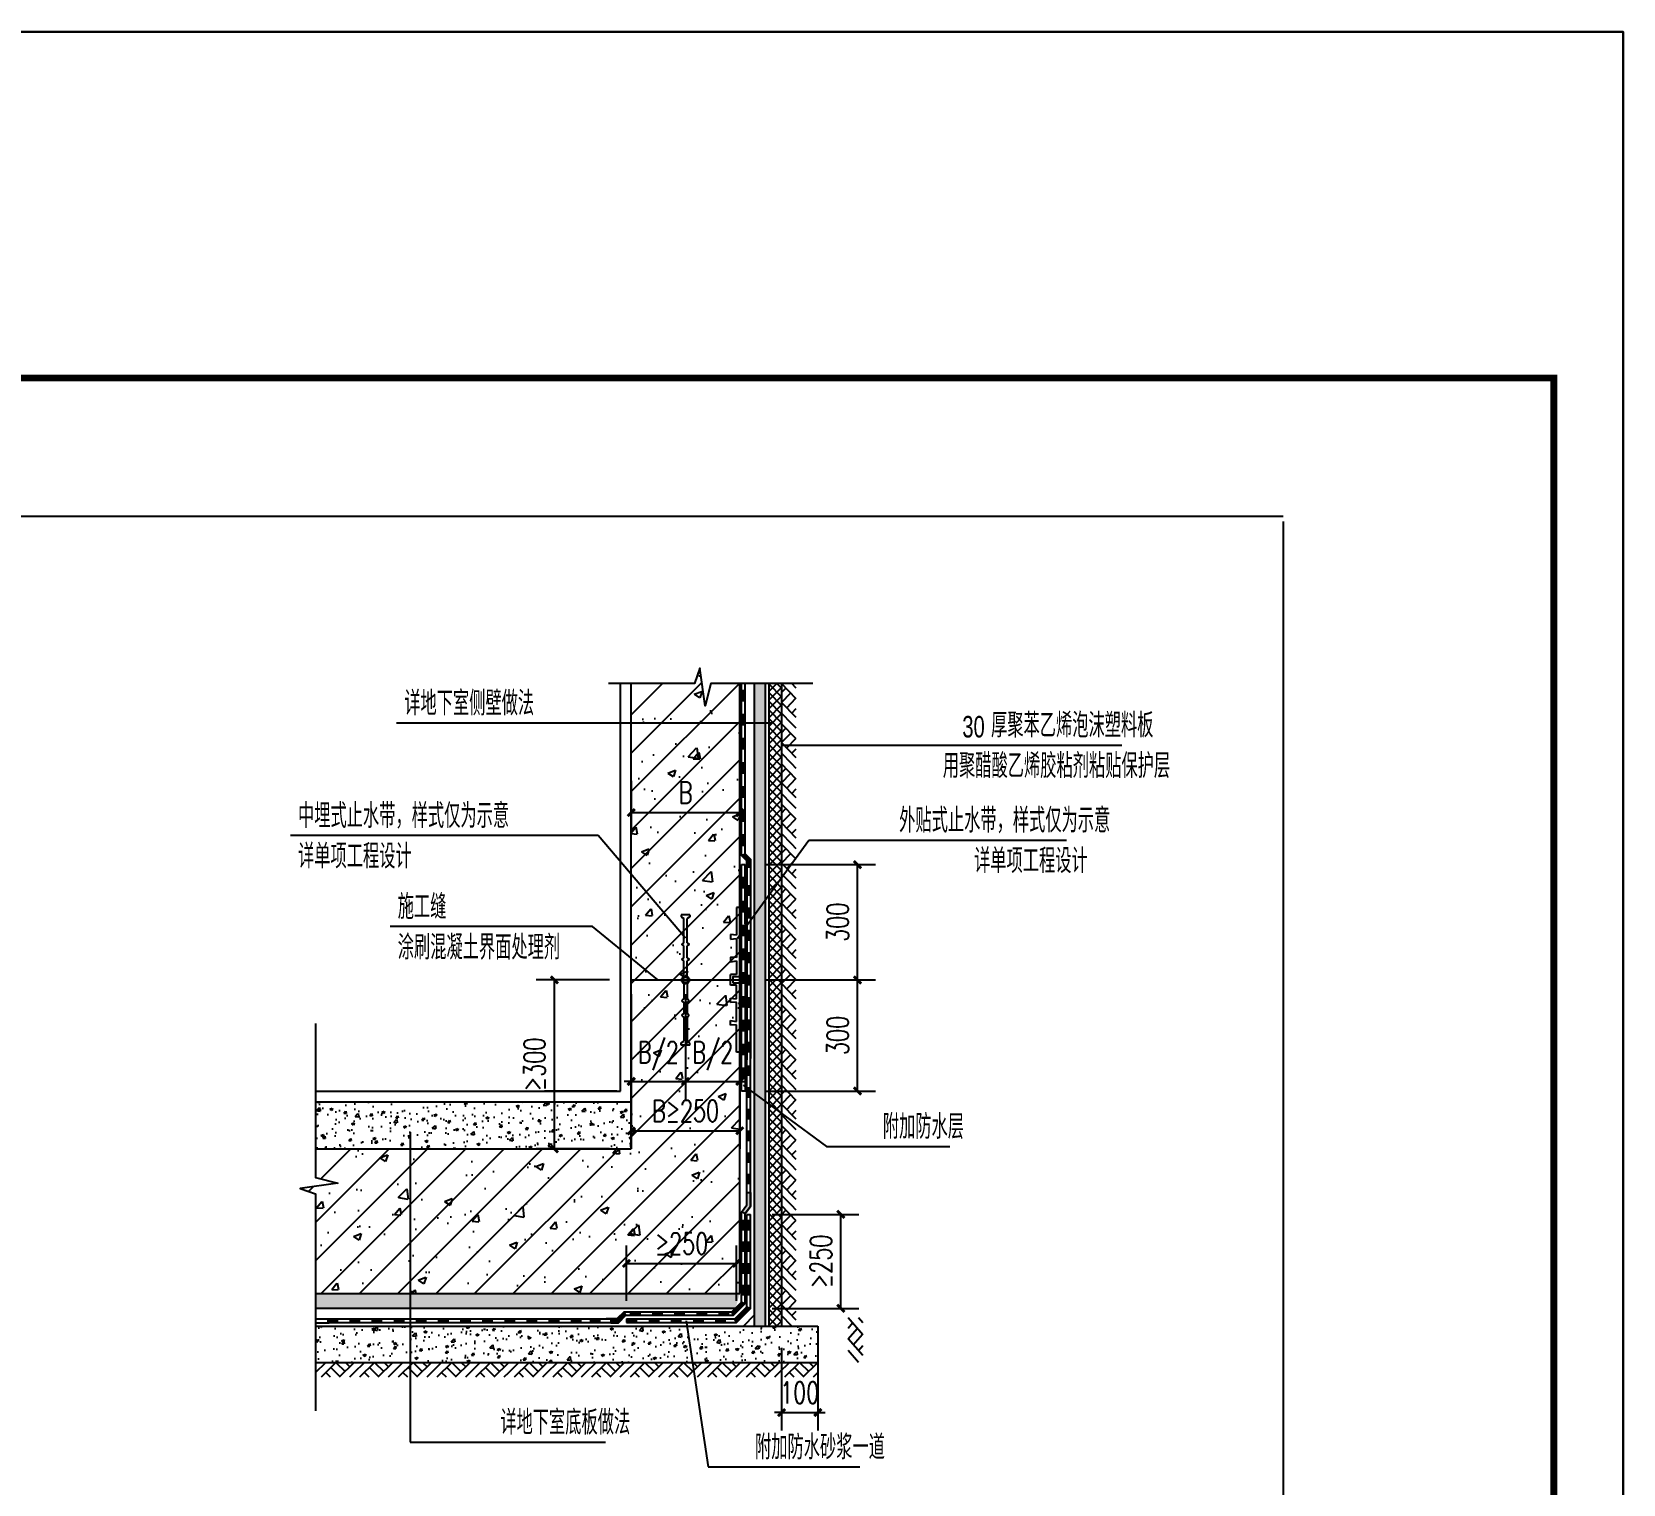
# Model space of a CAD drawing. Header units: millimetres. Extents: x 1742399 to 4898386, y 2481636 to 5226310.
# Drawn here: x 2177486 to 2188983, y 2745893 to 2756384 of the extents above; entities that cross this region are included whole.
import ezdxf

# ---------------------------------------------------------------- set-up
doc = ezdxf.new("R2010")
doc.units = ezdxf.units.MM
doc.header["$LTSCALE"] = 1000
for name, color, linetype in [('6-消防-消防车道、扑救场', 12, 'Continuous'), ('A-detl-FINISH', 9, 'Continuous'), ('A-detl-H', 9, 'Continuous'), ('A-detl-MEDM', 50, 'Continuous'), ('A-detl-water-DASH', 210, 'Continuous'), ('A-detl-XH', 8, 'Continuous'), ('A-dims-20', 140, 'Continuous'), ('A-Dims-SYMB', 3, 'Continuous'), ('Ax-B-D01～D02-A$0$A-Anno-Dims', 3, 'Continuous'), ('Ax-B-D01～D02-A$0$Ax-B-D01-20$0$A-Anno-Note', 241, 'Continuous'), ('PUB_DIM', 3, 'Continuous'), ('PUB_TITLE', 4, 'Continuous'), ('WALL', 4, 'Continuous'), ('注意事项', 2, 'Continuous')]:
    doc.layers.add(name, color=color, linetype=linetype)
doc.styles.add('_TCH_DIM_T3', font='SIMPLEX', dxfattribs={"width": 0.705882, "bigfont": 'GBCBIG'})
doc.styles.add('Ax-B-D01～D02-A$0$Ax-B-D01-20$0$_TCH_DIM', font='JZFZ_ENA', dxfattribs={"width": 0.7, "bigfont": 'JZFZ_CNB'})
doc.dimstyles.new('_TCH_ARCH&&20', dxfattribs={"dimtxt": 59.5, "dimasz": 20, "dimexe": 50, "dimexo": 60, "dimgap": 20, "dimtad": 1, "dimdec": 0, "dimzin": 0, "dimdsep": 46, "dimtxsty": '_TCH_DIM_T3', "dimblk": 'ARCHTICK', "dimcen": 0.09, "dimclrt": 7, "dimazin": 2, "dimtfac": 1, "dimtdec": 0, "dimtix": 1, "dimtmove": 2, "dimatfit": 3, "dimfxl": 1, "dimtolj": 1, "dimtzin": 0, "dimarcsym": 0})

# ---------------------------------------------------------------- blocks, each defined once
blk = doc.blocks.new('$LinePat$防水层2')
at = {"color": 0}
blk.add_line((0, 0), (600, 0), dxfattribs=at)
blk.add_solid([(150, 0), (450, 0), (150, -100), (450, -100)], dxfattribs=at)
blk = doc.blocks.new('ddfhgw')
at = {"layer": 'A-detl-MEDM'}
for p, q in [((-313.8, 18.8), (-313.8, -7.7)), ((-313.8, 18.8), (-307.5, 18.8)), ((-307.5, 18.8), (-301.9, 11.1)), ((-307.5, -7.7), (-301.9, 0)), ((-227.6, 11.1), (-301.9, 11.1)), ((-227.7, 0), (-301.9, 0)), ((-182, 11.1), (-218.3, 11.1)), ((-182, 0), (-218.3, 0)), ((-124.2, 11.1), (-172.7, 11.1)), ((-103.8, 0), (-55, 0)), ((-103.5, 11.1), (-55, 11.1)), ((-45.7, 11.1), (-9.4, 11.1)), ((-45.6, 0), (-9.4, 0)), ((-0.1, 11.1), (74.2, 11.1)), ((0, 0), (74.2, 0)), ((79.8, 18.8), (74.2, 11.1)), ((79.8, -7.7), (74.2, 0)), ((86.2, 18.8), (79.8, 18.8)), ((86.2, 18.8), (86.2, -7.7)), ((-313.8, -7.7), (-307.5, -7.7)), ((-123.9, 0), (-172.6, 0)), ((86.2, -7.7), (79.8, -7.7))]:
    blk.add_line(p, q, dxfattribs=at)
for radius in [12, 8.31]:
    blk.add_circle((-113.8, 5.5), radius, dxfattribs=at)
at = {"layer": 'A-detl-MEDM', "extrusion": (0, 0, -1)}
for centre, start_param, end_param in [((-223, 5.5), 2.100404, 4.182781), ((-223, 5.5), -1.022559, 1.022559), ((-177.3, 5.5), -1.022559, 1.022559), ((-177.3, 5.5), 2.100404, 4.182781)]:
    blk.add_ellipse(centre, major_axis=(0, 10.8), ratio=0.505195, start_param=start_param, end_param=end_param, dxfattribs=at)
at = {"layer": 'A-detl-MEDM'}
for centre, start_param, end_param in [((-50.3, 5.5), -1.022559, 1.022559), ((-50.3, 5.5), 2.100404, 4.182781), ((-4.7, 5.5), -1.022559, 1.022559), ((-4.7, 5.5), 2.100404, 4.182781)]:
    blk.add_ellipse(centre, major_axis=(0, 10.8), ratio=0.505195, start_param=start_param, end_param=end_param, dxfattribs=at)
blk = doc.blocks.new('fsf')
at = {"layer": 'A-detl-MEDM'}
for p, q in [((-8.7, 233.7), (0.7, 233.7)), ((-8.7, -166.3), (-8.7, 233.7)), ((0.7, 233.7), (0.7, 157.7)), ((0.4, 148.3), (0.4, 95.3)), ((17.2, 146.1), (0.4, 148.3)), ((0.7, 157.7), (17.2, 158.8)), ((17.2, 158.8), (17.2, 146.1)), ((0.4, 95.3), (16.8, 96.4)), ((16.8, 96.4), (16.8, 83.8)), ((16.8, 83.8), (0, 86)), ((0, 86), (0, 48.7)), ((0, 48.7), (16.5, 48.7)), ((16.5, 18.7), (16.5, 48.7)), ((0, -19.1), (0, 18.7)), ((0, 18.7), (16.5, 18.7)), ((0, -18.7), (0, 18.7)), ((16.8, -16.4), (0, -18.7)), ((0.4, -81), (0.4, -28)), ((0.4, -28), (16.8, -29.1)), ((16.8, -29.1), (16.8, -16.4)), ((17.2, -78.8), (0.4, -81)), ((17.2, -91.5), (17.2, -78.8)), ((0.7, -166.3), (0.7, -90.4)), ((0.7, -90.4), (17.2, -91.5)), ((-8.7, -166.3), (0.7, -166.3))]:
    blk.add_line(p, q, dxfattribs=at)
blk.add_lwpolyline([(9.4, 24.3), (9.4, 43.1), (-8.7, 43.1), (-8.7, 24.3)], close=True, dxfattribs=at)
blk = doc.blocks.new('_ArchTick')
at = {"color": 0, "linetype": 'ByBlock', "const_width": 0.4}
blk.add_lwpolyline([(-0.5, -0.5), (0.5, 0.5)], dxfattribs=at)
blk = doc.blocks.new('*D34')
at = {"layer": 'Defpoints', "color": 0, "transparency": 16777216}
for p in [(1121376.2, -671586.8), (1121476.2, -671586.8), (1121476.2, -671825.5)]:
    blk.add_point(p, dxfattribs=at)
at = {"layer": 'PUB_DIM', "color": 0, "lineweight": -2, "transparency": 16777216}
for p, q in [((1121376.2, -671646.8), (1121376.2, -671875.5)), ((1121476.2, -671646.8), (1121476.2, -671875.5)), ((1121376.2, -671825.5), (1121356.2, -671825.5)), ((1121376.2, -671825.5), (1121476.2, -671825.5)), ((1121476.2, -671825.5), (1121496.2, -671825.5))]:
    blk.add_line(p, q, dxfattribs=at)
at = {"layer": 'PUB_DIM', "color": 0, "lineweight": -2, "transparency": 16777216, "xscale": 20, "yscale": 20, "zscale": 20}
blk.add_blockref('_ArchTick', (1121376.2, -671825.5), dxfattribs=at)
at = {"layer": 'PUB_DIM', "color": 0, "lineweight": -2, "transparency": 16777216, "xscale": 20, "yscale": 20, "zscale": 20, "rotation": 180}
blk.add_blockref('_ArchTick', (1121476.2, -671825.5), dxfattribs=at)
at = {"layer": 'PUB_DIM', "color": 7, "transparency": 16777216, "insert": (1121426.2, -671770.5), "char_height": 59.5, "attachment_point": 5, "style": '_TCH_DIM_T3'}
blk.add_mtext('\\A1;100', dxfattribs=at)
blk = doc.blocks.new('*D35')
at = {"layer": 'Defpoints', "color": 0, "transparency": 16777216}
for p in [(1120748, -670629.7), (1120960.5, -670629.7), (1120960.5, -671096.8)]:
    blk.add_point(p, dxfattribs=at)
at = {"layer": 'PUB_DIM', "color": 0, "lineweight": -2, "transparency": 16777216}
for p, q in [((1120900.5, -670629.7), (1120698, -670629.7)), ((1120748, -671096.8), (1120748, -670629.7)), ((1120900.5, -671096.8), (1120698, -671096.8))]:
    blk.add_line(p, q, dxfattribs=at)
at = {"layer": 'PUB_DIM', "color": 0, "lineweight": -2, "transparency": 16777216, "xscale": 20, "yscale": 20, "zscale": 20}
for p, rotation in [((1120748, -670629.7), 90), ((1120748, -671096.8), 270)]:
    blk.add_blockref('_ArchTick', p, dxfattribs=dict(at, rotation=rotation))
at = {"layer": 'PUB_DIM', "color": 7, "transparency": 16777216, "insert": (1120693, -670863.2), "char_height": 59.5, "attachment_point": 5, "rotation": 90, "style": '_TCH_DIM_T3'}
blk.add_mtext('\\A1;≥300', dxfattribs=at)
blk = doc.blocks.new('*D36')
at = {"layer": 'Defpoints', "color": 0, "transparency": 16777216}
for p in [(1121290.5, -671277.7), (1121539.9, -671277.7), (1121290.5, -671537.7)]:
    blk.add_point(p, dxfattribs=at)
at = {"layer": 'PUB_DIM', "color": 0, "lineweight": -2, "transparency": 16777216}
for p, q in [((1121350.5, -671277.7), (1121589.9, -671277.7)), ((1121539.9, -671537.7), (1121539.9, -671277.7)), ((1121350.5, -671537.7), (1121589.9, -671537.7))]:
    blk.add_line(p, q, dxfattribs=at)
at = {"layer": 'PUB_DIM', "color": 0, "lineweight": -2, "transparency": 16777216, "xscale": 20, "yscale": 20, "zscale": 20}
for p, rotation in [((1121539.9, -671277.7), 90), ((1121539.9, -671537.7), 270)]:
    blk.add_blockref('_ArchTick', p, dxfattribs=dict(at, rotation=rotation))
at = {"layer": 'PUB_DIM', "color": 7, "transparency": 16777216, "insert": (1121484.9, -671407.7), "char_height": 59.5, "attachment_point": 5, "rotation": 90, "style": '_TCH_DIM_T3'}
blk.add_mtext('\\A1;≥250', dxfattribs=at)
blk = doc.blocks.new('*D37')
at = {"layer": 'Defpoints', "color": 0, "transparency": 16777216}
for p in [(1121251.3, -671413.5), (1120947.2, -671576.8), (1121251.3, -671576.8)]:
    blk.add_point(p, dxfattribs=at)
at = {"layer": 'PUB_DIM', "color": 0, "lineweight": -2, "transparency": 16777216}
for p, q in [((1120947.2, -671516.8), (1120947.2, -671363.5)), ((1121251.3, -671516.8), (1121251.3, -671363.5)), ((1120947.2, -671413.5), (1121251.3, -671413.5))]:
    blk.add_line(p, q, dxfattribs=at)
at = {"layer": 'PUB_DIM', "color": 0, "lineweight": -2, "transparency": 16777216, "xscale": 20, "yscale": 20, "zscale": 20, "rotation": 180}
blk.add_blockref('_ArchTick', (1120947.2, -671413.5), dxfattribs=at)
at = {"layer": 'PUB_DIM', "color": 0, "lineweight": -2, "transparency": 16777216, "xscale": 20, "yscale": 20, "zscale": 20}
blk.add_blockref('_ArchTick', (1121251.3, -671413.5), dxfattribs=at)
at = {"layer": 'PUB_DIM', "color": 7, "transparency": 16777216, "insert": (1121099.3, -671358.5), "char_height": 59.5, "attachment_point": 5, "style": '_TCH_DIM_T3'}
blk.add_mtext('\\A1;≥250', dxfattribs=at)
blk = doc.blocks.new('*D38')
at = {"layer": 'Defpoints', "color": 0, "transparency": 16777216}
for p in [(1121270.5, -670311), (1121586.1, -670311), (1121270.5, -670629.7)]:
    blk.add_point(p, dxfattribs=at)
at = {"layer": 'PUB_DIM', "color": 0, "lineweight": -2, "transparency": 16777216}
for p, q in [((1121330.5, -670311), (1121636.1, -670311)), ((1121586.1, -670629.7), (1121586.1, -670311)), ((1121330.5, -670629.7), (1121636.1, -670629.7))]:
    blk.add_line(p, q, dxfattribs=at)
at = {"layer": 'PUB_DIM', "color": 0, "lineweight": -2, "transparency": 16777216, "xscale": 20, "yscale": 20, "zscale": 20}
for p, rotation in [((1121586.1, -670311), 90), ((1121586.1, -670629.7), 270)]:
    blk.add_blockref('_ArchTick', p, dxfattribs=dict(at, rotation=rotation))
at = {"layer": 'PUB_DIM', "color": 7, "transparency": 16777216, "insert": (1121531.1, -670470.3), "char_height": 59.5, "attachment_point": 5, "rotation": 90, "style": '_TCH_DIM_T3'}
blk.add_mtext('\\A1;300', dxfattribs=at)
blk = doc.blocks.new('*D39')
at = {"layer": 'Defpoints', "color": 0, "transparency": 16777216}
for p in [(1121270.5, -670629.7), (1121586.1, -670629.7), (1121270.5, -670936.8)]:
    blk.add_point(p, dxfattribs=at)
at = {"layer": 'PUB_DIM', "color": 0, "lineweight": -2, "transparency": 16777216}
for p, q in [((1121330.5, -670629.7), (1121636.1, -670629.7)), ((1121586.1, -670936.8), (1121586.1, -670629.7)), ((1121330.5, -670936.8), (1121636.1, -670936.8))]:
    blk.add_line(p, q, dxfattribs=at)
at = {"layer": 'PUB_DIM', "color": 0, "lineweight": -2, "transparency": 16777216, "xscale": 20, "yscale": 20, "zscale": 20}
for p, rotation in [((1121586.1, -670629.7), 90), ((1121586.1, -670936.8), 270)]:
    blk.add_blockref('_ArchTick', p, dxfattribs=dict(at, rotation=rotation))
at = {"layer": 'PUB_DIM', "color": 7, "transparency": 16777216, "insert": (1121531.1, -670783.2), "char_height": 59.5, "attachment_point": 5, "rotation": 90, "style": '_TCH_DIM_T3'}
blk.add_mtext('\\A1;300', dxfattribs=at)
blk = doc.blocks.new('$LinePat$素土夯实')
at = {"color": 0}
for p, q in [((0, -210), (210, 0)), ((120, -300), (420, 0)), ((420, 0), (608, -188)), ((495, -300), (795, 0)), ((615, 0), (705, -90)), ((210, -210), (300, -300)), ((315, -105), (502, -293)), ((705, -300), (795, -210))]:
    blk.add_line(p, q, dxfattribs=at)
blk = doc.blocks.new('*D40')
at = {"layer": 'Defpoints', "color": 0, "transparency": 16777216}
for p in [(1120960.5, -670725.9), (1121260.5, -670725.9), (1121260.5, -671046.8)]:
    blk.add_point(p, dxfattribs=at)
at = {"layer": 'PUB_DIM', "color": 0, "lineweight": -2, "transparency": 16777216}
for p, q in [((1120960.5, -670785.9), (1120960.5, -671096.8)), ((1121260.5, -670785.9), (1121260.5, -671096.8)), ((1120960.5, -671046.8), (1121260.5, -671046.8))]:
    blk.add_line(p, q, dxfattribs=at)
at = {"layer": 'PUB_DIM', "color": 0, "lineweight": -2, "transparency": 16777216, "xscale": 20, "yscale": 20, "zscale": 20, "rotation": 180}
blk.add_blockref('_ArchTick', (1120960.5, -671046.8), dxfattribs=at)
at = {"layer": 'PUB_DIM', "color": 0, "lineweight": -2, "transparency": 16777216, "xscale": 20, "yscale": 20, "zscale": 20}
blk.add_blockref('_ArchTick', (1121260.5, -671046.8), dxfattribs=at)
at = {"layer": 'PUB_DIM', "color": 7, "transparency": 16777216, "insert": (1121110.5, -670991.8), "char_height": 59.5, "attachment_point": 5, "style": '_TCH_DIM_T3'}
blk.add_mtext('\\A1;B≥250', dxfattribs=at)
blk = doc.blocks.new('*D41')
at = {"layer": 'Defpoints', "color": 0, "transparency": 16777216}
for p in [(1120960.5, -670608.8), (1121110.5, -670608.8), (1121110.5, -670910.4)]:
    blk.add_point(p, dxfattribs=at)
at = {"layer": 'PUB_DIM', "color": 0, "lineweight": -2, "transparency": 16777216}
for p, q in [((1120960.5, -670668.8), (1120960.5, -670960.4)), ((1121110.5, -670668.8), (1121110.5, -670960.4)), ((1120960.5, -670910.4), (1120940.5, -670910.4)), ((1120960.5, -670910.4), (1121110.5, -670910.4)), ((1121110.5, -670910.4), (1121130.5, -670910.4))]:
    blk.add_line(p, q, dxfattribs=at)
at = {"layer": 'PUB_DIM', "color": 0, "lineweight": -2, "transparency": 16777216, "xscale": 20, "yscale": 20, "zscale": 20}
blk.add_blockref('_ArchTick', (1120960.5, -670910.4), dxfattribs=at)
at = {"layer": 'PUB_DIM', "color": 0, "lineweight": -2, "transparency": 16777216, "xscale": 20, "yscale": 20, "zscale": 20, "rotation": 180}
blk.add_blockref('_ArchTick', (1121110.5, -670910.4), dxfattribs=at)
at = {"layer": 'PUB_DIM', "color": 7, "transparency": 16777216, "insert": (1121035.5, -670839.8), "char_height": 59.5, "attachment_point": 5, "style": '_TCH_DIM_T3'}
blk.add_mtext('\\A1;B/2', dxfattribs=at)
blk = doc.blocks.new('*D42')
at = {"layer": 'Defpoints', "color": 0, "transparency": 16777216}
for p in [(1121110.5, -670608.8), (1121260.5, -670608.8), (1121260.5, -670910.4)]:
    blk.add_point(p, dxfattribs=at)
at = {"layer": 'PUB_DIM', "color": 0, "lineweight": -2, "transparency": 16777216}
for p, q in [((1121110.5, -670668.8), (1121110.5, -670960.4)), ((1121260.5, -670668.8), (1121260.5, -670960.4)), ((1121110.5, -670910.4), (1121090.5, -670910.4)), ((1121110.5, -670910.4), (1121260.5, -670910.4)), ((1121260.5, -670910.4), (1121280.5, -670910.4))]:
    blk.add_line(p, q, dxfattribs=at)
at = {"layer": 'PUB_DIM', "color": 0, "lineweight": -2, "transparency": 16777216, "xscale": 20, "yscale": 20, "zscale": 20}
blk.add_blockref('_ArchTick', (1121110.5, -670910.4), dxfattribs=at)
at = {"layer": 'PUB_DIM', "color": 0, "lineweight": -2, "transparency": 16777216, "xscale": 20, "yscale": 20, "zscale": 20, "rotation": 180}
blk.add_blockref('_ArchTick', (1121260.5, -670910.4), dxfattribs=at)
at = {"layer": 'PUB_DIM', "color": 7, "transparency": 16777216, "insert": (1121185.5, -670839.8), "char_height": 59.5, "attachment_point": 5, "style": '_TCH_DIM_T3'}
blk.add_mtext('\\A1;B/2', dxfattribs=at)
blk = doc.blocks.new('*D43')
at = {"layer": 'Defpoints', "color": 0, "transparency": 16777216}
for p in [(1120960.5, -670019.3), (1121260.5, -670019.3), (1121260.5, -670167.2)]:
    blk.add_point(p, dxfattribs=at)
at = {"layer": 'PUB_DIM', "color": 0, "lineweight": -2, "transparency": 16777216}
for p, q in [((1120960.5, -670079.3), (1120960.5, -670217.2)), ((1121260.5, -670079.3), (1121260.5, -670217.2)), ((1120960.5, -670167.2), (1121260.5, -670167.2))]:
    blk.add_line(p, q, dxfattribs=at)
at = {"layer": 'PUB_DIM', "color": 0, "lineweight": -2, "transparency": 16777216, "xscale": 20, "yscale": 20, "zscale": 20, "rotation": 180}
blk.add_blockref('_ArchTick', (1120960.5, -670167.2), dxfattribs=at)
at = {"layer": 'PUB_DIM', "color": 0, "lineweight": -2, "transparency": 16777216, "xscale": 20, "yscale": 20, "zscale": 20}
blk.add_blockref('_ArchTick', (1121260.5, -670167.2), dxfattribs=at)
at = {"layer": 'PUB_DIM', "color": 7, "transparency": 16777216, "insert": (1121110.5, -670112.2), "char_height": 59.5, "attachment_point": 5, "style": '_TCH_DIM_T3'}
blk.add_mtext('\\A1;B', dxfattribs=at)
blk = doc.blocks.new('HAYJZ A3')
blk.add_lwpolyline([(4975, -403417), (46975, -403417), (46975, -433117), (4975, -433117), (4975, -403417)])
at = {"const_width": 50}
blk.add_lwpolyline([(7475, -403917), (46475, -403917), (46475, -432617), (7475, -432617), (7475, -403917)], dxfattribs=at)
at = {"layer": 'PUB_TITLE'}
blk.add_lwpolyline([(4975, -433117), (46975, -433117), (46975, -403417), (4975, -403417)], close=True, dxfattribs=at)
blk = doc.blocks.new('C侧板施工缝A')
at = {"layer": 'A-detl-H'}
h = blk.add_hatch(dxfattribs=at)
h.set_pattern_fill('DOTS', color=8, scale=6, style=0)
h.set_pattern_definition([(0, (827289.395, -834628.182), (4.7625, 9.525), [0, -9.525])])
h.paths.add_polyline_path([(1121330.5, -669810.4), (1121300.5, -669810.4), (1121300.5, -671586.8), (1121330.5, -671586.8)])
h = blk.add_hatch(dxfattribs=at)
h.set_pattern_fill('多孔材料', color=8, scale=6, style=0)
h.set_pattern_definition([(45, (827301.395, -834628.182), (-12.0000122, 12.0000122), []), (135, (827301.395, -834628.182), (-12.0000122, -12.0000122), [])])
h.paths.add_polyline_path([(1121376.2, -671330.6), (1121376.2, -669810.4), (1121340.5, -669810.4), (1121340.5, -671330.6)])
h.paths.add_polyline_path([(1121376.2, -671586.8), (1121376.2, -671330.6), (1121340.5, -671330.6), (1121340.5, -671586.8)])
at = {"layer": 'A-detl-water-DASH'}
for points in [[(1121265.5, -670285.6), (1121275.5, -670281.4), (1121290.5, -670296.4), (1121290.5, -670318.2), (1121280.5, -670318.2), (1121280.5, -670300.6)], [(1121290.5, -671217.1), (1121290.5, -671255.7), (1121275.5, -671275.7), (1121265.5, -671271.5), (1121280.5, -671251.5), (1121280.5, -671217.1)], [(1120945.2, -671556.8), (1120941, -671546.8), (1120921, -671566.8), (1120904, -671566.8), (1120904, -671577.3), (1120925.2, -671577.3)], [(1121265.5, -671520.2), (1121275.5, -671524.4), (1121243.1, -671556.8), (1121238.9, -671546.8)], [(1121280.5, -671533.5), (1121290.5, -671537.7), (1121251.3, -671576.8), (1121247.2, -671566.8)]]:
    blk.add_hatch(color=256, dxfattribs=at).paths.add_polyline_path(points)
at = {"layer": 'A-detl-XH', "linetype": 'Continuous'}
h = blk.add_hatch(dxfattribs=at)
h.set_pattern_fill('钢筋混凝土', color=256, scale=30, angle=360, style=0)
h.set_pattern_definition([(45, (1172149.934, -880327.23), (-53.033009, 53.033009), []), (50, (1172149.93, -880327.23), (215.17805, -18.82564), [22.5, -247.5]), (355, (1172149.93, -880327.23), (-41.6254, 225.65764), [18, -198]), (100.4514, (1172167.87, -880328.8), (173.55281, 206.83186), [19.12206, -210.34263]), (46.1842, (1172149.93, -880267.23), (320.1723, -49.6557), [33.75, -371.25]), (96.6356, (1172176.6, -880271.37), (280.3988, 292.23536), [28.6831, -315.5139]), (351.1842, (1172149.93, -880267.23), (280.3986, 292.2356), [27, -297]), (21, (1172179.93, -880282.23), (179.07212, -120.78567), [22.5, -247.5]), (326, (1172179.93, -880282.23), (72.9946, 217.54501), [18, -198]), (71.4514, (1172194.86, -880292.3), (252.06679, 96.75915), [19.12206, -210.34263]), (37.5, (1172149.934, -880327.23), (3.647957, 99.868156), [0, -195.6, 0, -201, 0, -198.75]), (7.5, (1172149.93, -880327.23), (78.92086, 118.323514), [0, -114.6, 0, -191.1, 0, -75.75]), (327.5, (1172083.034, -880327.23), (160.14673, -6.766462), [0, -75, 0, -234, 0, -310.5]), (317.5, (1172053.03, -880327.23), (174.95585, 30.031495), [0, -97.5, 0, -155.4, 0, -220.5])])
h.paths.add_polyline_path([(1121260.5, -669810.4), (1121180.3, -669810.4), (1121165, -669872.5), (1121150.2, -669768.4), (1121135.3, -669810.4), (1120960.5, -669810.4), (1120960.5, -670646.8), (1120995.7, -670643.8), (1121019.9, -670638.7), (1121047.2, -670637.7), (1121075.4, -670634.7), (1121107.7, -670629.7), (1121137, -670629.7), (1121157.2, -670626.6), (1121190.4, -670621.6), (1121209.6, -670619.6), (1121229.8, -670615.5), (1121260.5, -670610.5)])
h.paths.add_polyline_path([(1121260.5, -671496.8), (1121260.5, -670610.5), (1121229.8, -670615.5), (1121209.6, -670619.6), (1121190.4, -670621.6), (1121157.2, -670626.6), (1121137, -670629.7), (1121107.7, -670629.7), (1121075.4, -670634.7), (1121047.2, -670637.7), (1121019.9, -670638.7), (1120995.7, -670643.8), (1120960.5, -670646.8), (1120960.5, -671096.8), (1120087.6, -671096.8), (1120087.6, -671176.1), (1120149.7, -671191.4), (1120045.6, -671206.2), (1120087.6, -671221.1), (1120087.6, -671496.8)])
h = blk.add_hatch(dxfattribs=at)
h.set_pattern_fill('混凝土', color=256, scale=10, style=0)
h.set_pattern_definition([(50, (994057.604, -704182.95), (71.726018, -6.275213), [7.5, -82.5]), (355, (994057.604, -704182.95), (-13.875133, 75.219213), [6, -66]), (100.4514, (994063.58, -704183.474), (57.85094, 68.943954), [6.37402, -70.11421]), (46.1842, (994057.6, -704162.95), (106.724105, -16.5519), [11.25, -123.75]), (96.6356, (994066.5, -704164.33), (93.46627, 97.41179), [9.56103, -105.1713]), (351.1842, (994057.6, -704162.95), (93.46619, 97.41186), [9, -99]), (21, (994067.604, -704167.95), (59.690705, -40.26189), [7.5, -82.5]), (326, (994067.604, -704167.95), (24.331533, 72.515005), [6, -66]), (71.4514, (994072.58, -704171.306), (84.022263, 32.25305), [6.37402, -70.11421]), (37.5, (994057.604, -704182.95), (1.2159855, 33.2893854), [0, -65.2, 0, -67, 0, -66.25]), (7.5, (994057.604, -704182.95), (26.306954, 39.441171), [0, -38.2, 0, -63.7, 0, -25.25]), (327.5, (994035.304, -704182.95), (53.3822436, -2.255487), [0, -25, 0, -78, 0, -103.5]), (317.5, (994025.304, -704182.95), (58.318617, 10.010498), [0, -32.5, 0, -51.8, 0, -73.5])])
h.paths.add_polyline_path([(1120960.5, -671096.8), (1120960.5, -670966.8), (1120087.6, -670966.8), (1120087.6, -671096.8)])
h = blk.add_hatch(dxfattribs=at)
h.set_pattern_fill('砂灰土', color=256, scale=3, style=0)
h.set_pattern_definition([(37.5, (1173152.4065, -880150.66), (-0.37796015, 11.5609426), [0, -9.12, 0, -10.2, 0, -9.75]), (7.5, (1173152.407, -880150.66), (10.6186602, 16.9328764), [0, -4.92, 0, -8.22, 0, -3.15]), (327.5, (1173145.027, -880150.66), (18.68485117, 0.0339543), [0, -3, 0, -10.8, 0, -14.1]), (317.5, (1173145.027, -880150.66), (18.0367596, 5.2660534), [0, -1.5, 0, -7.08, 0, -8.1])])
h.paths.add_polyline_path([(1121260.5, -671496.8), (1120087.6, -671496.8), (1120087.6, -671536.8), (1121248.9, -671536.8)])
h = blk.add_hatch(dxfattribs=at)
h.set_pattern_fill('混凝土', color=256, scale=10, style=0)
h.set_pattern_definition([(50, (1172149.934, -880327.23), (71.726018, -6.275213), [7.5, -82.5]), (355, (1172149.934, -880327.23), (-13.875133, 75.219213), [6, -66]), (100.4514, (1172155.91, -880327.754), (57.850938, 68.943954), [6.37402, -70.11421]), (46.1842, (1172149.934, -880307.23), (106.724105, -16.5519), [11.25, -123.75]), (96.6356, (1172158.83, -880308.61), (93.46627, 97.411787), [9.56103, -105.1713]), (351.1842, (1172149.93, -880307.23), (93.466195, 97.41186), [9, -99]), (21, (1172159.934, -880312.23), (59.690705, -40.261889), [7.5, -82.5]), (326, (1172159.934, -880312.23), (24.331533, 72.515005), [6, -66]), (71.4514, (1172164.91, -880315.586), (84.022263, 32.25305), [6.37402, -70.11421]), (37.5, (1172149.934, -880327.23), (1.2159855, 33.2893854), [0, -65.2, 0, -67, 0, -66.25]), (7.5, (1172149.934, -880327.23), (26.306954, 39.441171), [0, -38.2, 0, -63.7, 0, -25.25]), (327.5, (1172127.634, -880327.23), (53.3822436, -2.2554872), [0, -25, 0, -78, 0, -103.5]), (317.5, (1172117.634, -880327.23), (58.318617, 10.010498), [0, -32.5, 0, -51.8, 0, -73.5])])
h.paths.add_polyline_path([(1121476.2, -671586.8), (1120087.6, -671586.8), (1120087.6, -671686.8), (1121476.2, -671686.8)])
at = {"layer": 'A-detl-FINISH', "linetype": 'Continuous'}
for p, q in [((1120930.5, -670936.8), (1120930.5, -669810.4)), ((1120087.6, -670936.8), (1120930.5, -670936.8))]:
    blk.add_line(p, q, dxfattribs=at)
at = {"layer": 'A-detl-MEDM'}
for p, q in [((1121300.5, -669810.4), (1121300.5, -671586.8)), ((1121330.5, -669810.4), (1121330.5, -671586.8)), ((1120960.5, -670629.7), (1121260.5, -670629.7)), ((1120087.6, -670966.8), (1120960.5, -670966.8)), ((1120087.6, -671536.8), (1121248.9, -671536.8)), ((1121300.5, -671556.8), (1121270.5, -671586.8))]:
    blk.add_line(p, q, dxfattribs=at)
at = {"layer": 'A-detl-water-DASH'}
for p, q in [((1121265.5, -670131.7), (1121265.5, -669810.4)), ((1121275.5, -670281.4), (1121275.5, -669810.4)), ((1121265.5, -670285.6), (1121265.5, -670247.1)), ((1121265.5, -670285.6), (1121280.5, -670300.6)), ((1121265.5, -670936.8), (1121265.5, -670311)), ((1121265.5, -670311), (1121275.5, -670311)), ((1121275.5, -670281.4), (1121290.5, -670296.4)), ((1121275.5, -670474.9), (1121275.5, -670311)), ((1121280.5, -670300.6), (1121280.5, -670850.5)), ((1121290.5, -670296.4), (1121290.5, -670351.8)), ((1121290.5, -671255.7), (1121290.5, -670742)), ((1121280.5, -671251.5), (1121280.5, -671077)), ((1121265.5, -671271.5), (1121280.5, -671251.5)), ((1121265.5, -671361.1), (1121265.5, -671271.5)), ((1121275.5, -671275.7), (1121290.5, -671255.7)), ((1121275.5, -671484.6), (1121275.5, -671275.7)), ((1121280.5, -671277.7), (1121290.5, -671277.7)), ((1121280.5, -671361.1), (1121280.5, -671277.7)), ((1121290.5, -671537.7), (1121290.5, -671277.7)), ((1121265.5, -671510.2), (1121265.5, -671484.6)), ((1121265.5, -671524.4), (1121265.5, -671488.8)), ((1121275.5, -671524.4), (1121275.5, -671484.6)), ((1121275.5, -671524.4), (1121275.5, -671488.8)), ((1121275.5, -671524.4), (1121275.5, -671491.4)), ((1121280.5, -671518.5), (1121280.5, -671484.6)), ((1121280.5, -671533.5), (1121280.5, -671491.4)), ((1121290.5, -671522.7), (1121290.5, -671484.6)), ((1121290.5, -671527.7), (1121290.5, -671491.4)), ((1121290.5, -671527.7), (1121290.5, -671491.4)), ((1120941, -671546.8), (1121002.4, -671546.8)), ((1121178, -671546.8), (1121238.9, -671546.8)), ((1121265.5, -671520.2), (1121238.9, -671546.8)), ((1121275.5, -671524.4), (1121243.1, -671556.8)), ((1121280.5, -671533.5), (1121247.2, -671566.8)), ((1121290.5, -671537.7), (1121251.3, -671576.8)), ((1120087.6, -671566.8), (1120125.6, -671566.8)), ((1120087.6, -671566.8), (1120921, -671566.8)), ((1120087.6, -671577.3), (1120125.6, -671577.3)), ((1120904, -671577.3), (1120125.6, -671577.3)), ((1120904, -671566.8), (1120891.3, -671566.8)), ((1120945.2, -671556.8), (1121002.4, -671556.8)), ((1120947.2, -671566.8), (1121013.6, -671566.8)), ((1120947.2, -671566.8), (1120947.2, -671576.8)), ((1120947.2, -671576.8), (1121013.6, -671576.8)), ((1120986, -671576.8), (1121251.3, -671576.8)), ((1120987.1, -671556.8), (1121243.1, -671556.8)), ((1121176.7, -671566.8), (1121247.2, -671566.8))]:
    blk.add_line(p, q, dxfattribs=at)
for points in [[(1121265.5, -670285.6), (1121275.5, -670281.4), (1121290.5, -670296.4), (1121290.5, -670318.2), (1121280.5, -670318.2), (1121280.5, -670300.6)], [(1121290.5, -671217.1), (1121290.5, -671255.7), (1121275.5, -671275.7), (1121265.5, -671271.5), (1121280.5, -671251.5), (1121280.5, -671217.1)], [(1120945.2, -671556.8), (1120941, -671546.8), (1120921, -671566.8), (1120904, -671566.8), (1120904, -671577.3), (1120925.2, -671577.3)], [(1121265.5, -671520.2), (1121275.5, -671524.4), (1121243.1, -671556.8), (1121238.9, -671546.8)], [(1121280.5, -671533.5), (1121290.5, -671537.7), (1121251.3, -671576.8), (1121247.2, -671566.8)]]:
    blk.add_lwpolyline(points, close=True, dxfattribs=at)
blk.add_lwpolyline([(1121275.5, -670885.2), (1121275.5, -670936.8), (1121265.5, -670936.8)], dxfattribs=at)
for points in [[(1121265.5, -670377.6), (1121265.5, -670344.3), (1121275.5, -670377.6), (1121275.5, -670344.3)], [(1121265.5, -671322.4), (1121265.5, -671292.4), (1121275.5, -671322.4), (1121275.5, -671292.4)], [(1121280.5, -671322.4), (1121280.5, -671292.4), (1121290.5, -671322.4), (1121290.5, -671292.4)], [(1120956.5, -671546.8), (1120987.1, -671546.8), (1120956.5, -671556.8), (1120987.1, -671556.8)], [(1121201.3, -671546.8), (1121231.9, -671546.8), (1121201.3, -671556.8), (1121231.9, -671556.8)], [(1120947.2, -671566.8), (1120977.8, -671566.8), (1120947.2, -671576.8), (1120977.8, -671576.8)], [(1121192, -671566.8), (1121222.6, -671566.8), (1121192, -671576.8), (1121222.6, -671576.8)]]:
    blk.add_solid(points, dxfattribs=at)
at = {"layer": 'A-dims-20'}
blk.add_line((1120921.1, -670936.8), (1120721.1, -670936.8), dxfattribs=at)
at = {"layer": 'A-Dims-SYMB'}
for points in [[(1121462.1, -669810.4), (1121180.3, -669810.4), (1121165, -669872.5), (1121150.2, -669768.4), (1121135.3, -669810.4), (1120897.5, -669810.4)], [(1120087.6, -670750.6), (1120087.6, -671176.1), (1120149.7, -671191.4), (1120045.6, -671206.2), (1120087.6, -671221.1), (1120087.6, -671820.5)]]:
    blk.add_lwpolyline(points, dxfattribs=at)
at = {"layer": 'Ax-B-D01～D02-A$0$A-Anno-Dims'}
for p, q in [((1120904.9, -669919.8), (1120311.9, -669919.8)), ((1121348.1, -669919.8), (1120904.9, -669919.8)), ((1121379.2, -669980.6), (1121689.1, -669980.6)), ((1121689.1, -669980.6), (1122316.6, -669980.6)), ((1120869.2, -670230.7), (1120018.2, -670230.7)), ((1121110.9, -670514.1), (1120869.2, -670230.7)), ((1121254.2, -670514.1), (1121451.6, -670243.4)), ((1121451.6, -670243.4), (1122163.8, -670243.4)), ((1120853.4, -670482.3), (1120293.9, -670482.3)), ((1121033.6, -670629.7), (1120853.4, -670482.3)), ((1121270, -670920.4), (1121500.5, -671090)), ((1120349.2, -671050.8), (1120349.2, -671907.5)), ((1121500.5, -671090), (1121841.2, -671090)), ((1121112.5, -671572.4), (1121173.6, -671976)), ((1121112.5, -671572.4), (1121173.6, -671976)), ((1120349.2, -671907.5), (1120889.5, -671907.5)), ((1121173.6, -671976), (1121592.1, -671976))]:
    blk.add_line(p, q, dxfattribs=at)
at = {"layer": 'WALL', "linetype": 'Continuous'}
for p, q in [((1120960.5, -671096.8), (1120960.5, -669810.4)), ((1121260.5, -671496.8), (1121260.5, -669810.4)), ((1121340.5, -669810.4), (1121340.5, -671586.8)), ((1121376.2, -669810.4), (1121376.2, -671586.8)), ((1121376.2, -669810.4), (1121376.2, -671586.8)), ((1120087.6, -671096.8), (1120960.5, -671096.8)), ((1120087.6, -671096.8), (1120960.5, -671096.8)), ((1120087.6, -671496.8), (1121260.5, -671496.8)), ((1120087.6, -671586.8), (1121476.2, -671586.8)), ((1121476.2, -671586.8), (1121476.2, -671686.8)), ((1120087.6, -671686.8), (1121476.2, -671686.8))]:
    blk.add_line(p, q, dxfattribs=at)
at = {"xscale": -1}
blk.add_blockref('fsf', (1121251.8, -670663.3), dxfattribs=at)
at = {"xscale": 0.9, "yscale": 0.9, "zscale": 0.9, "rotation": 270}
blk.add_blockref('ddfhgw', (1121105.5, -670732.1), dxfattribs=at)
at = {"layer": 'A-detl-water-DASH', "yscale": 0.1000000000058208, "zscale": 0.1}
for p, xscale, rotation in [((1121265.5, -669877.1), 0.1110449783445802, 89.99999996996388), ((1121265.5, -669943.7), 0.1110449783445802, 89.99999996996388), ((1121265.5, -670010.3), 0.1110449783445802, 89.99999996996388), ((1121265.5, -670076.9), 0.1110449783445802, 89.99999996996388), ((1121265.5, -670143.6), 0.1110449783445802, 89.99999996996388), ((1121265.5, -670210.2), 0.1110449783445802, 89.99999996996388), ((1121265.5, -670276.8), 0.1110449783445802, 89.99999996996388), ((1121290.5, -670351.8), 0.1031039485533256, 270.0000000646903), ((1121275.5, -670394.3), 0.109685259318212, 270.0000000304029), ((1121290.5, -670413.7), 0.1031039485533256, 270.0000000646903), ((1121275.5, -670460.1), 0.109685259318212, 270.0000000304029), ((1121290.5, -670475.5), 0.1031039485533256, 270.0000000646903), ((1121275.5, -670525.9), 0.109685259318212, 270.0000000304029), ((1121290.5, -670537.4), 0.1031039485533256, 270.0000000646903), ((1121275.5, -670591.7), 0.109685259318212, 270.0000000304029), ((1121290.5, -670599.3), 0.1031039485533256, 270.0000000646903), ((1121275.5, -670657.5), 0.109685259318212, 270.0000000304029), ((1121290.5, -670661.1), 0.1031039485533256, 270.0000000646903), ((1121275.5, -670723.3), 0.109685259318212, 270.0000000304029), ((1121290.5, -670723), 0.1031039485533256, 270.0000000646903), ((1121275.5, -670789.1), 0.109685259318212, 270.0000000304029), ((1121290.5, -670784.8), 0.1031039485533256, 270.0000000646903), ((1121275.5, -670855), 0.109685259318212, 270.0000000304029), ((1121280.5, -670910.6), 0.1001727474213112, 90), ((1121280.5, -670970.7), 0.1001727474213112, 90), ((1121280.5, -671030.8), 0.1001727474213112, 90), ((1121280.5, -671090.9), 0.1001727474213112, 90), ((1121280.5, -671151), 0.1001727474213112, 90), ((1121280.5, -671210), 0.1001727474213112, 90), ((1121265.5, -671397.2), 0.1001727474213112, 90), ((1121280.5, -671397.2), 0.1001727474213112, 90), ((1121265.5, -671457.3), 0.1001727474213112, 90), ((1121280.5, -671457.3), 0.1001727474213112, 90), ((1121265.5, -671517.4), 0.1001727474213112, 90), ((1121280.5, -671517.4), 0.1001727474213112, 90)]:
    blk.add_blockref('$LinePat$防水层2', p, dxfattribs=dict(at, xscale=xscale, rotation=rotation))
at = {"layer": 'A-detl-water-DASH', "xscale": 0.1019877799553797, "yscale": 0.1000000000058208, "zscale": 0.1}
for p in [(1121002.4, -671546.8), (1121063.6, -671546.8), (1121124.8, -671546.8), (1120104.4, -671566.8), (1120165.6, -671566.8), (1120226.8, -671566.8), (1120288, -671566.8), (1120349.2, -671566.8), (1120410.4, -671566.8), (1120471.6, -671566.8), (1120532.8, -671566.8), (1120594, -671566.8), (1120655.2, -671566.8), (1120716.3, -671566.8), (1120777.5, -671566.8), (1120830.1, -671566.8), (1120993.1, -671566.8), (1121054.3, -671566.8), (1121115.5, -671566.8)]:
    blk.add_blockref('$LinePat$防水层2', p, dxfattribs=at)
at = {"layer": 'A-detl-XH', "yscale": 0.1333333333333333, "zscale": 0.1333333333333333}
for p, xscale, rotation in [((1121376.2, -669921.5), 0.139651204883536, 89.99999999990989), ((1121376.2, -670032.5), 0.139651204883536, 89.99999999990989), ((1121376.2, -670143.5), 0.139651204883536, 89.99999999990989), ((1121376.2, -670254.5), 0.139651204883536, 89.99999999990989), ((1121376.2, -670365.5), 0.139651204883536, 89.99999999990989), ((1121376.2, -670476.6), 0.139651204883536, 89.99999999990989), ((1121376.2, -670587.6), 0.139651204883536, 89.99999999990989), ((1121376.2, -670698.6), 0.139651204883536, 89.99999999990989), ((1121376.2, -670809.6), 0.139651204883536, 89.99999999990989), ((1121376.2, -670920.7), 0.139651204883536, 89.99999999990989), ((1121376.2, -671031.7), 0.139651204883536, 89.99999999990989), ((1121376.2, -671142.7), 0.139651204883536, 89.99999999990989), ((1121376.2, -671253.7), 0.139651204883536, 89.99999999990989), ((1121376.2, -671364.7), 0.139651204883536, 89.99999999990989), ((1121376.2, -671475.8), 0.139651204883536, 89.99999999990989), ((1121376.2, -671586.8), 0.139651204883536, 89.99999999990989), ((1121560.5, -671686.8), 0.1543449411634217, 90), ((1120087.6, -671686.8), 0.1343572149699736, 359.9999999973869), ((1120194.4, -671686.8), 0.1343572149699736, 359.9999999973869), ((1120301.2, -671686.8), 0.1343572149699736, 359.9999999973869), ((1120408.1, -671686.8), 0.1343572149699736, 359.9999999973869), ((1120514.9, -671686.8), 0.1343572149699736, 359.9999999973869), ((1120621.7, -671686.8), 0.1343572149699736, 359.9999999973869), ((1120728.5, -671686.8), 0.1343572149699736, 359.9999999973869), ((1120835.3, -671686.8), 0.1343572149699736, 359.9999999973869), ((1120942.1, -671686.8), 0.1343572149699736, 359.9999999973869), ((1121048.9, -671686.8), 0.1343572149699736, 359.9999999973869), ((1121155.8, -671686.8), 0.1343572149699736, 359.9999999973869), ((1121262.6, -671686.8), 0.1343572149699736, 359.9999999973869), ((1121369.4, -671686.8), 0.1343572149699736, 359.9999999973869)]:
    blk.add_blockref('$LinePat$素土夯实', p, dxfattribs=dict(at, xscale=xscale, rotation=rotation))
at = {"layer": 'Ax-B-D01～D02-A$0$Ax-B-D01-20$0$A-Anno-Note', "style": 'Ax-B-D01～D02-A$0$Ax-B-D01-20$0$_TCH_DIM', "width": 0.7}
for s, height, p in [('详地下室侧壁做法', 67.52, (1120332.9, -669898.8)), ('30', 59.5, (1121875.9, -669959.6)), ('厚聚苯乙烯泡沫塑料板', 67.52, (1121955.2, -669959.6)), ('用聚醋酸乙烯胶粘剂粘贴保护层', 67.518, (1121821.8, -670071.6)), ('中埋式止水带，样式仅为示意', 67.518, (1120039.2, -670209.7)), ('外贴式止水带，样式仅为示意', 67.518, (1121701.2, -670222.4)), ('详单项工程设计', 67.52, (1120039.2, -670321.7)), ('详单项工程设计', 67.52, (1121908.2, -670334.4)), ('施工缝', 67.52, (1120314.9, -670461.3)), ('涂刷混凝土界面处理剂', 67.52, (1120314.9, -670573.3)), ('附加防水层', 67.52, (1121656, -671069)), ('详地下室底板做法', 67.52, (1120598.5, -671886.5)), ('附加防水砂浆一道', 67.52, (1121302.7, -671955))]:
    blk.add_text(s, height=height, dxfattribs=at).set_placement(p)
at = {"layer": 'PUB_DIM'}
for base, p1, p2, angle, text, picture, middle in [((1121260.5, -670167.2), (1120960.5, -670019.3), (1121260.5, -670019.3), 0, 'B', '*D43', (1121110.5, -670112.2)), ((1121586.1, -670311), (1121270.5, -670629.7), (1121270.5, -670311), 90, '300', '*D38', (1121531.1, -670470.3)), ((1120748, -670629.7), (1120960.5, -671096.8), (1120960.5, -670629.7), 90, '≥300', '*D35', (1120693, -670863.2)), ((1121110.5, -670910.4), (1120960.5, -670608.8), (1121110.5, -670608.8), 0, 'B/2', '*D41', (1121035.5, -670839.8)), ((1121260.5, -670910.4), (1121110.5, -670608.8), (1121260.5, -670608.8), 0, 'B/2', '*D42', (1121185.5, -670839.8)), ((1121586.1, -670629.7), (1121270.5, -670936.8), (1121270.5, -670629.7), 90, '300', '*D39', (1121531.1, -670783.2)), ((1121260.5, -671046.8), (1120960.5, -670725.9), (1121260.5, -670725.9), 0, 'B≥250', '*D40', (1121110.5, -670991.8)), ((1121539.9, -671277.7), (1121290.5, -671537.7), (1121290.5, -671277.7), 90, '≥250', '*D36', (1121484.9, -671407.7)), ((1121251.3, -671413.5), (1120947.2, -671576.8), (1121251.3, -671576.8), 0, '≥250', '*D37', (1121099.3, -671358.5))]:
    dim = blk.add_linear_dim(base=base, p1=p1, p2=p2, angle=angle, text=text, dimstyle='_TCH_ARCH&&20', dxfattribs=at)
    dim.commit()
    dim.dimension.update_dxf_attribs({"geometry": picture, "text_midpoint": middle, "dimtype": 129})
dim = blk.add_linear_dim(base=(1121476.2, -671825.5), p1=(1121376.2, -671586.8), p2=(1121476.2, -671586.8), angle=0, dimstyle='_TCH_ARCH&&20', dxfattribs=at)
dim.commit()
dim.dimension.update_dxf_attribs({"geometry": '*D34', "text_midpoint": (1121426.2, -671770.5), "dimtype": 129})
blk = doc.blocks.new('gouzaozuofadekuai00321')
at = {"layer": 'PUB_TITLE'}
for p, q in [((199633.2, -3152388.1), (205803.3, -3152388.1)), ((205803.3, -3152400.1), (205803.3, -3163880.1))]:
    blk.add_line(p, q, dxfattribs=at)
at = {"layer": '注意事项', "xscale": 0.84, "yscale": 0.84, "zscale": 0.84}
blk.add_blockref('C侧板施工缝A', (-737317.7, -2590135.5), dxfattribs=at)

msp = doc.modelspace()

# ---------------------------------------------------------------- linework, layer by layer
at = {"layer": 'PUB_TITLE'}
msp.add_lwpolyline([(2159283.1, 2756383.9), (2159283.1, 2714383.9), (2188983.1, 2714383.9), (2188983.1, 2756383.9)], close=True, dxfattribs=at)

# ---------------------------------------------------------------- block references
at = {"rotation": 270}
msp.add_blockref('HAYJZ A3', (2592399.9, 2761358.5), dxfattribs=at)
at = {"layer": '6-消防-消防车道、扑救场', "xscale": 3.111111111111112, "yscale": 3.111111111111112, "zscale": 3.111111111111112}
msp.add_blockref('gouzaozuofadekuai00321', (1546250.2, 12560313.8), dxfattribs=at)

doc.saveas('drawing.dxf')
